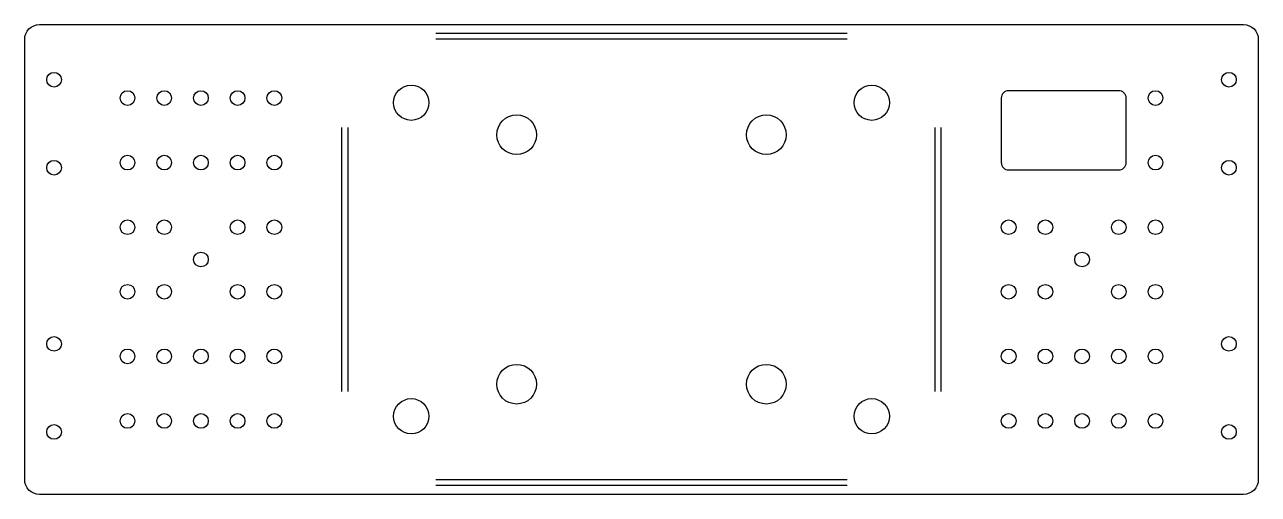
# Model space of a CAD drawing. Header units: millimetres. Extents: x -210 to 210, y -274 to -114.
import ezdxf

# ---------------------------------------------------------------- set-up
doc = ezdxf.new("R2010")
doc.units = ezdxf.units.MM
doc.layers.get('0').update_dxf_attribs({"linetype": 'CONTINUOUS'})

msp = doc.modelspace()

# ---------------------------------------------------------------- linework, layer by layer
for p, q in [((70, -116.8), (-70, -116.8)), ((70, -118.8), (-70, -118.8)), ((-102, -238.8), (-102, -148.8)), ((-100, -148.8), (-100, -238.8)), ((100, -238.8), (100, -148.8)), ((102, -238.8), (102, -148.8)), ((-70, -268.8), (70, -268.8)), ((70, -270.8), (-70, -270.8))]:
    msp.add_line(p, q)
for points in [[(-210, -118.8, -0.414214), (-205, -113.8), (205, -113.8, -0.414214), (210, -118.8), (210, -268.8, -0.414214), (205, -273.8), (-205, -273.8, -0.414214), (-210, -268.8)], [(125, -163.3), (162.5, -163.3, 0.414214), (165, -160.8), (165, -138.8, 0.414214), (162.5, -136.3), (125, -136.3, 0.414214), (122.5, -138.8), (122.5, -160.8, 0.414214)]]:
    msp.add_lwpolyline(points, format="xyb", close=True)
for centre, radius in [((-200, -132.55), 2.5), ((200, -132.55), 2.5), ((-175, -138.8), 2.5), ((-162.5, -138.8), 2.5), ((-150, -138.8), 2.5), ((-137.5, -138.8), 2.5), ((-125, -138.8), 2.5), ((-78.4, -140.4), 6), ((78.4, -140.4), 6), ((175, -138.8), 2.5), ((-42.5, -151.3), 6.75), ((42.5, -151.3), 6.75), ((-175, -160.8), 2.5), ((-162.5, -160.8), 2.5), ((-150, -160.8), 2.5), ((-137.5, -160.8), 2.5), ((-125, -160.8), 2.5), ((175, -160.8), 2.5), ((-200, -162.55), 2.5), ((200, -162.55), 2.5), ((-175, -182.8), 2.5), ((-162.5, -182.8), 2.5), ((-137.5, -182.8), 2.5), ((-125, -182.8), 2.5), ((125, -182.8), 2.5), ((137.5, -182.8), 2.5), ((162.5, -182.8), 2.5), ((175, -182.8), 2.5), ((-150, -193.8), 2.5), ((150, -193.8), 2.5), ((-175, -204.8), 2.5), ((-162.5, -204.8), 2.5), ((-137.5, -204.8), 2.5), ((-125, -204.8), 2.5), ((125, -204.8), 2.5), ((137.5, -204.8), 2.5), ((162.5, -204.8), 2.5), ((175, -204.8), 2.5), ((-200, -222.55), 2.5), ((200, -222.55), 2.5), ((-175, -226.8), 2.5), ((-162.5, -226.8), 2.5), ((-150, -226.8), 2.5), ((-137.5, -226.8), 2.5), ((-125, -226.8), 2.5), ((125, -226.8), 2.5), ((137.5, -226.8), 2.5), ((150, -226.8), 2.5), ((162.5, -226.8), 2.5), ((175, -226.8), 2.5), ((-42.5, -236.3), 6.75), ((42.5, -236.3), 6.75), ((-78.4, -247.2), 6), ((78.4, -247.2), 6), ((-175, -248.8), 2.5), ((-162.5, -248.8), 2.5), ((-150, -248.8), 2.5), ((-137.5, -248.8), 2.5), ((-125, -248.8), 2.5), ((125, -248.8), 2.5), ((137.5, -248.8), 2.5), ((150, -248.8), 2.5), ((162.5, -248.8), 2.5), ((175, -248.8), 2.5), ((-200, -252.55), 2.5), ((200, -252.55), 2.5)]:
    msp.add_circle(centre, radius)

doc.saveas('drawing.dxf')
